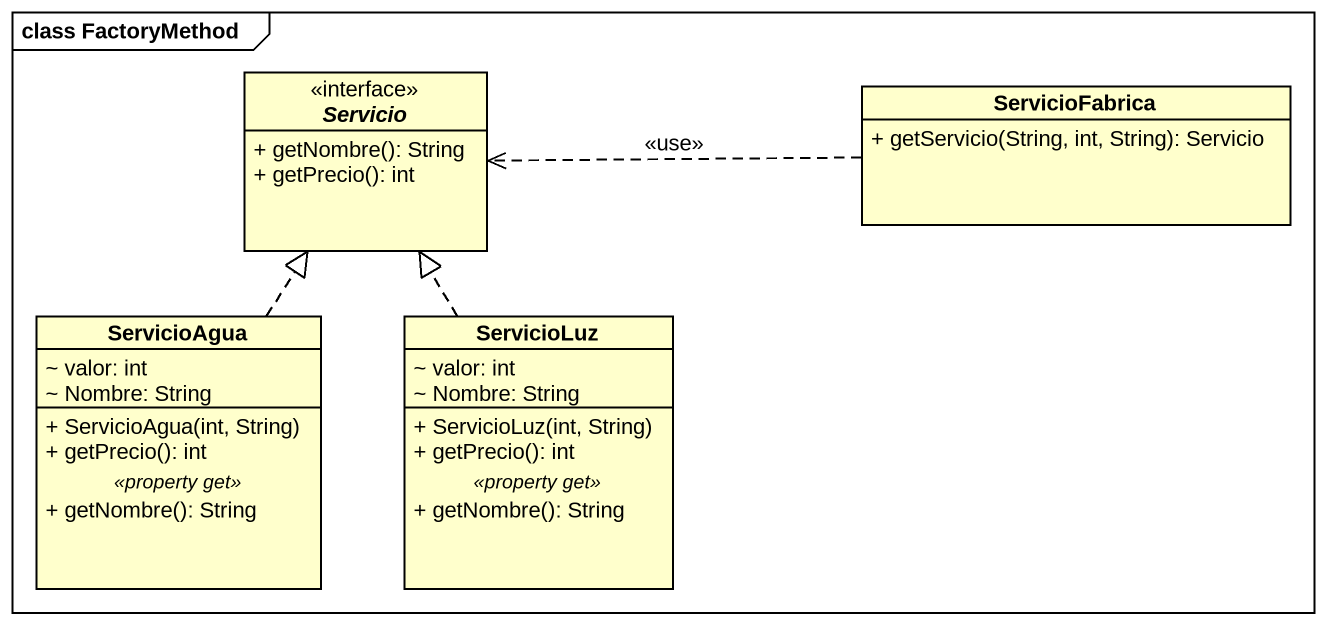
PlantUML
@startuml
mainframe class FactoryMethod
hide circle
hide empty members
skinparam classAttributeIconSize 0
interface Servicio <<interface>> {
  + getNombre(): String
  + getPrecio(): int
}
class ServicioFabrica {
  + getServicio(String, int, String): Servicio
}
class ServicioAgua {
  ~ valor: int
  ~ Nombre: String
  --
  + ServicioAgua(int, String)
  + getPrecio(): int
  .. <<property get>> ..
  + getNombre(): String
}
class ServicioLuz {
  ~ valor: int
  ~ Nombre: String
  --
  + ServicioLuz(int, String)
  + getPrecio(): int
  .. <<property get>> ..
  + getNombre(): String
}
ServicioFabrica .left.> Servicio : <<use>>
ServicioAgua .up.|> Servicio
ServicioLuz .up.|> Servicio
@enduml
